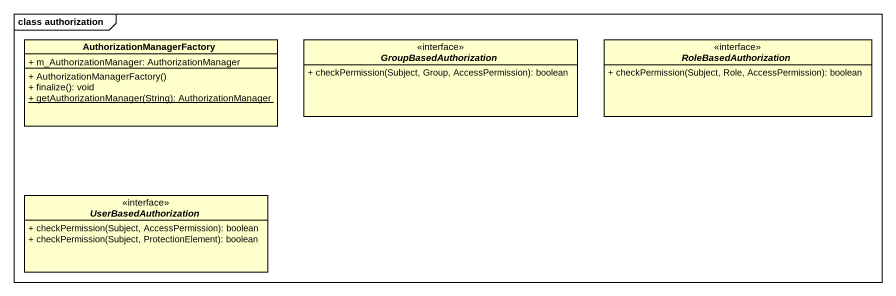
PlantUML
@startuml
mainframe class authorization
hide circle
hide empty members
skinparam classAttributeIconSize 0
class AuthorizationManagerFactory {
  + m_AuthorizationManager: AuthorizationManager
  + AuthorizationManagerFactory()
  + finalize(): void
  {static} + getAuthorizationManager(String): AuthorizationManager
}
interface GroupBasedAuthorization <<interface>> {
  + checkPermission(Subject, Group, AccessPermission): boolean
}
interface RoleBasedAuthorization <<interface>> {
  + checkPermission(Subject, Role, AccessPermission): boolean
}
interface UserBasedAuthorization <<interface>> {
  + checkPermission(Subject, AccessPermission): boolean
  + checkPermission(Subject, ProtectionElement): boolean
}
@enduml
